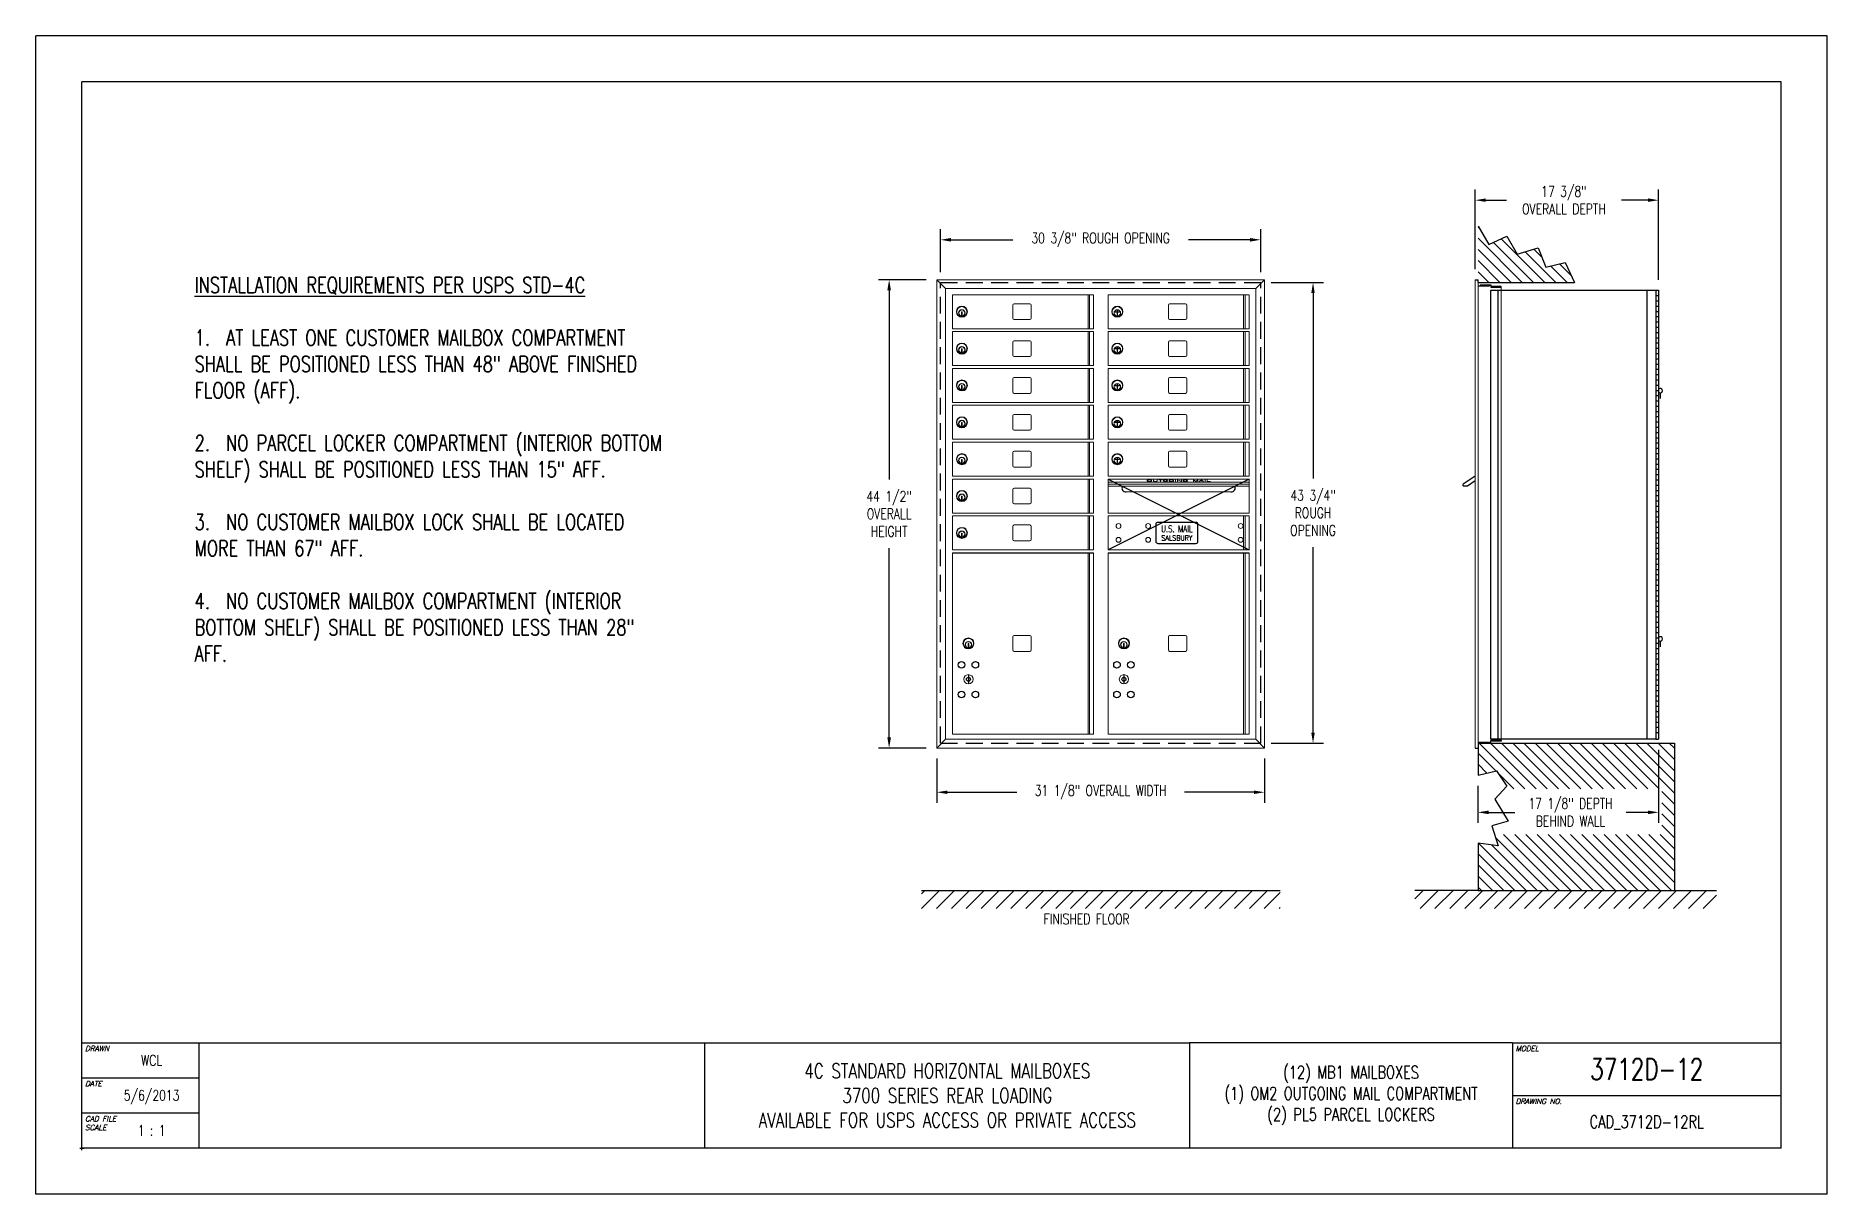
# Model space of a CAD drawing. Header units: inches. Extents: x 0 to 170, y 0 to 110.
import ezdxf
from ezdxf.enums import TextEntityAlignment as Align

# ---------------------------------------------------------------- set-up
doc = ezdxf.new("R2010")
doc.units = ezdxf.units.IN
doc.header["$MEASUREMENT"] = 0
doc.header["$PDMODE"] = 2
doc.header["$PDSIZE"] = 0.2
doc.linetypes.add('HIDDEN', pattern=[0.075, 0.05, -0.025])
doc.styles.add('Simplex Italic', font='SIMPLEX.shx', dxfattribs={"oblique": 15, "height": 3})
doc.styles.add('SQUASHED', font='simplex.shx', dxfattribs={"width": 4})
doc.styles.get("Standard").update_dxf_attribs({"font": 'simplex.shx', "width": 0.75})
doc.dimstyles.get("Standard").update_dxf_attribs({"dimtxt": 1, "dimasz": 1, "dimexe": 1, "dimexo": 1, "dimgap": 1, "dimtad": 0, "dimtih": 1, "dimtoh": 1, "dimdec": 3, "dimzin": 0, "dimdsep": 46, "dimlunit": 5, "dimtxsty": 'Standard', "dimcen": 0, "dimadec": 0, "dimazin": 0, "dimtfac": 1, "dimtdec": 3, "dimtofl": 0, "dimtmove": 0, "dimatfit": 3, "dimfxl": 1, "dimfrac": 2, "dimtolj": 1, "dimtzin": 0, "dimarcsym": 0})

# ---------------------------------------------------------------- blocks, each defined once
blk = doc.blocks.new('*D7')
at = {"color": 0, "lineweight": -2, "transparency": 16777216}
for p, q in [((136.6, 87.84), (136.6, 95.39)), ((154, 86.83), (154, 95.39)), ((137.6, 94.39), (139.56, 94.39)), ((153, 94.39), (150.49, 94.39))]:
    blk.add_line(p, q, dxfattribs=at)
at = {"color": 0, "lineweight": -3, "transparency": 16777216}
for points in [[(137.6, 94.56), (137.6, 94.23), (136.6, 94.39)], [(153, 94.56), (153, 94.23), (154, 94.39)]]:
    blk.add_solid(points, dxfattribs=at)
at = {"layer": 'Defpoints', "color": 0, "lineweight": -3, "transparency": 16777216}
for p in [(154, 94.39), (136.6, 86.84), (154, 85.83)]:
    blk.add_point(p, dxfattribs=at)
at = {"color": 0, "lineweight": -3, "transparency": 16777216, "insert": (145.02, 94.39), "char_height": 1, "attachment_point": 5}
blk.add_mtext('\\A1;17 3/8"\\POVERALL DEPTH', dxfattribs=at)
blk = doc.blocks.new('*D8')
at = {"color": 0, "lineweight": -2, "transparency": 16777216}
for p, q in [((154, 42.2), (154, 35.26)), ((136.86, 38.78), (136.86, 35.26)), ((137.86, 36.26), (140.36, 36.26)), ((153, 36.26), (150.93, 36.26))]:
    blk.add_line(p, q, dxfattribs=at)
at = {"color": 0, "lineweight": -3, "transparency": 16777216}
for points in [[(137.86, 36.43), (137.86, 36.09), (136.86, 36.26)], [(153, 36.43), (153, 36.09), (154, 36.26)]]:
    blk.add_solid(points, dxfattribs=at)
at = {"layer": 'Defpoints', "color": 0, "lineweight": -3, "transparency": 16777216}
for p in [(154, 43.2), (136.86, 39.78), (154, 36.26)]:
    blk.add_point(p, dxfattribs=at)
at = {"color": 0, "lineweight": -3, "transparency": 16777216, "insert": (145.64, 36.26), "char_height": 1, "attachment_point": 5}
blk.add_mtext('\\A1;17 1/8" DEPTH\\PBEHIND WALL', dxfattribs=at)
blk = doc.blocks.new('*D9')
at = {"color": 0, "lineweight": -2, "transparency": 16777216}
for p, q in [((84.5, 86.84), (79.98, 86.84)), ((80.98, 85.84), (80.98, 67.86)), ((80.98, 43.37), (80.98, 61.34)), ((84.5, 42.37), (79.98, 42.37))]:
    blk.add_line(p, q, dxfattribs=at)
at = {"color": 0, "lineweight": -3, "transparency": 16777216}
for points in [[(80.81, 85.84), (81.15, 85.84), (80.98, 86.84)], [(80.81, 43.37), (81.15, 43.37), (80.98, 42.37)]]:
    blk.add_solid(points, dxfattribs=at)
at = {"layer": 'Defpoints', "color": 0, "lineweight": -3, "transparency": 16777216}
for p in [(85.5, 86.84), (80.98, 42.37), (85.5, 42.37)]:
    blk.add_point(p, dxfattribs=at)
at = {"color": 0, "lineweight": -3, "transparency": 16777216, "insert": (80.98, 64.6), "char_height": 1, "attachment_point": 5}
blk.add_mtext('\\A1;44 1/2"\\POVERALL\\PHEIGHT', dxfattribs=at)
blk = doc.blocks.new('*D10')
at = {"color": 0, "lineweight": -2, "transparency": 16777216}
for p, q in [((85.5, 41.37), (85.5, 37.17)), ((116.6, 41.37), (116.6, 37.17)), ((86.5, 38.17), (93.11, 38.17)), ((115.6, 38.17), (109, 38.17))]:
    blk.add_line(p, q, dxfattribs=at)
at = {"color": 0, "lineweight": -3, "transparency": 16777216}
for points in [[(86.5, 38.33), (86.5, 38), (85.5, 38.17)], [(115.6, 38.33), (115.6, 38), (116.6, 38.17)]]:
    blk.add_solid(points, dxfattribs=at)
at = {"layer": 'Defpoints', "color": 0, "lineweight": -3, "transparency": 16777216}
for p in [(85.5, 42.37), (116.6, 42.37), (116.6, 38.17)]:
    blk.add_point(p, dxfattribs=at)
at = {"color": 0, "lineweight": -3, "transparency": 16777216, "insert": (101.05, 38.17), "char_height": 1, "attachment_point": 5}
blk.add_mtext('\\A1;31 1/8" OVERALL WIDTH', dxfattribs=at)
blk = doc.blocks.new('*D11')
at = {"color": 0, "lineweight": -2, "transparency": 16777216}
for p, q in [((85.86, 87.57), (85.86, 91.63)), ((86.86, 90.63), (92.71, 90.63)), ((115.24, 90.63), (109.39, 90.63)), ((116.24, 87.57), (116.24, 91.63))]:
    blk.add_line(p, q, dxfattribs=at)
at = {"color": 0, "lineweight": -3, "transparency": 16777216}
for points in [[(86.86, 90.8), (86.86, 90.46), (85.86, 90.63)], [(115.24, 90.8), (115.24, 90.46), (116.24, 90.63)]]:
    blk.add_solid(points, dxfattribs=at)
at = {"layer": 'Defpoints', "color": 0, "lineweight": -3, "transparency": 16777216}
for p in [(116.24, 90.63), (85.86, 86.57), (116.24, 86.57)]:
    blk.add_point(p, dxfattribs=at)
at = {"color": 0, "lineweight": -3, "transparency": 16777216, "insert": (101.05, 90.63), "char_height": 1, "attachment_point": 5}
blk.add_mtext('\\A1;30 3/8" ROUGH OPENING', dxfattribs=at)
blk = doc.blocks.new('*D12')
at = {"color": 0, "lineweight": -2, "transparency": 16777216}
for p, q in [((117.24, 86.57), (122.21, 86.57)), ((121.21, 85.57), (121.21, 67.96)), ((121.21, 43.82), (121.21, 61.44)), ((117.24, 42.82), (122.21, 42.82))]:
    blk.add_line(p, q, dxfattribs=at)
at = {"color": 0, "lineweight": -3, "transparency": 16777216}
for points in [[(121.04, 85.57), (121.37, 85.57), (121.21, 86.57)], [(121.04, 43.82), (121.37, 43.82), (121.21, 42.82)]]:
    blk.add_solid(points, dxfattribs=at)
at = {"layer": 'Defpoints', "color": 0, "lineweight": -3, "transparency": 16777216}
for p in [(116.24, 86.57), (116.24, 42.82), (121.21, 42.82)]:
    blk.add_point(p, dxfattribs=at)
at = {"color": 0, "lineweight": -3, "transparency": 16777216, "insert": (121.21, 64.7), "char_height": 1, "attachment_point": 5}
blk.add_mtext('\\A1;43 3/4"\\PROUGH\\POPENING', dxfattribs=at)

msp = doc.modelspace()

# ---------------------------------------------------------------- hatches: boundary and pattern name
at = {"lineweight": -3}
h = msp.add_hatch(dxfattribs=at)
h.set_pattern_fill('ANSI31', color=256, scale=6, angle=90, style=0)
h.set_pattern_definition([(135, (-1592.3547, -325.7179), (-0.5303301, -0.5303301), [])])
h.paths.add_polyline_path([(140.5763, 89.2616), (139.6144, 90.963), (137.8756, 90.1863), (136.865, 91.9246), (136.865, 86.5737), (146.0074, 86.5737), (145.1267, 88.4849), (143.3139, 88.041), (142.574, 89.8534)])
h = msp.add_hatch(dxfattribs=at)
h.set_pattern_fill('ANSI31', color=256, scale=6, angle=90, style=0)
h.set_pattern_definition([(135, (-1592.3547, -315.2179), (-0.5303301, -0.5303301), [])])
h.paths.add_polyline_path([(136.865, 42.8237), (136.865, 42.3667), (136.865, 39.7832), (138.6064, 40.2177), (139.606, 38.739), (139.3722, 38.4891), (154.3008, 38.4891), (154.3008, 34.1512), (138.4392, 34.1512), (138.7877, 33.0885), (136.865, 33.3452), (136.865, 28.8337), (155.5, 28.8337), (155.5, 42.8237)])
h = msp.add_hatch(dxfattribs=at)
h.set_pattern_fill('ANSI31', scale=8, style=0)
h.set_pattern_definition([(45, (-1411.8278, -183.2414), (-0.7071068, 0.7071068), [])])
h.paths.add_polyline_path([(118.1, 27.1233), (118.1, 28.8337), (84.0404, 28.8337), (84.0404, 27.1233)])
h = msp.add_hatch(dxfattribs=at)
h.set_pattern_fill('ANSI31', scale=8, style=0)
h.set_pattern_definition([(45, (-1425.3278, -183.2414), (-0.7071068, 0.7071068), [])])
h.paths.add_polyline_path([(130.865, 28.8337), (130.865, 27.1233), (159.5, 27.1233), (159.5, 28.8337), (153.5, 28.8337), (136.865, 28.8337)])

# ---------------------------------------------------------------- linework, layer by layer
at = {"color": 7}
for p, q in [((170, 110), (0, 110)), ((0, 0), (0, 110)), ((170, 0), (170, 110)), ((165.625, 105.625), (4.375, 105.625)), ((4.375, 4.375), (4.375, 105.625)), ((165.625, 4.375), (165.625, 105.625)), ((15.505, 4.375), (15.505, 14.375)), ((63.5, 4.375), (63.5, 14.375)), ((4.375, 11.045), (15.505, 11.045)), ((140.125, 9.375), (165.625, 9.375)), ((4.375, 7.715), (15.505, 7.715)), ((165.625, 4.375), (4.375, 4.375)), ((170, 0), (0, 0))]:
    msp.add_line(p, q, dxfattribs=at)
at = {"color": 7, "lineweight": -3}
for p, q in [((136.865, 91.9246), (137.8756, 90.1863)), ((137.8756, 90.1863), (139.6144, 90.963)), ((139.6144, 90.963), (140.5763, 89.2616)), ((140.5763, 89.2616), (142.574, 89.8534)), ((142.574, 89.8534), (143.3139, 88.041)), ((143.3139, 88.041), (145.1267, 88.4849)), ((145.1267, 88.4849), (146.0074, 86.5737)), ((136.6, 86.8367), (136.865, 86.8367)), ((136.865, 86.5737), (136.865, 86.8367)), ((136.865, 86.5737), (146.0074, 86.5737)), ((136.865, 86.2687), (137.95, 86.2687)), ((137.07, 86.3327), (137.07, 86.2687)), ((137.93, 86.3327), (137.07, 86.3327)), ((137.93, 86.2687), (137.93, 86.3327)), ((137.95, 86.3367), (138.07, 86.3367)), ((137.95, 86.3367), (137.95, 86.2687)), ((138.07, 86.3367), (138.07, 86.1247)), ((138.07, 86.1247), (139.07, 86.1247)), ((138.07, 86.1247), (139.07, 86.1247)), ((138.07, 43.1987), (138.07, 85.8337)), ((138.07, 85.8337), (153.75, 85.8337)), ((139.05, 86.1887), (138.19, 86.1887)), ((138.19, 86.1887), (138.19, 86.1247)), ((138.77, 43.1987), (138.77, 85.8337)), ((139.05, 86.1247), (139.05, 86.1887)), ((152.875, 85.8337), (152.875, 43.1987)), ((153.75, 85.8337), (153.75, 43.1987)), ((153.75, 85.8337), (153.75, 43.1987)), ((154, 85.8337), (154, 43.1987)), ((136.865, 42.9347), (137.95, 42.9347)), ((136.865, 42.8237), (155.5, 42.8237)), ((136.865, 42.8237), (136.865, 39.7832)), ((137.07, 42.8707), (137.07, 42.9347)), ((137.93, 42.8707), (137.07, 42.8707)), ((137.93, 42.9347), (137.93, 42.8707)), ((137.95, 42.8667), (137.95, 42.9347)), ((137.95, 42.8667), (138.07, 42.8667)), ((153.75, 43.1987), (138.07, 43.1987)), ((138.07, 43.1987), (139.07, 43.1987)), ((138.07, 42.8667), (138.07, 43.0787)), ((138.07, 43.0787), (139.07, 43.0787)), ((138.19, 43.0147), (138.19, 43.0787)), ((139.05, 43.0147), (138.19, 43.0147)), ((139.05, 43.0787), (139.05, 43.0147)), ((155.5, 42.8237), (155.5, 28.8337)), ((136.6, 42.3667), (136.865, 42.3667)), ((136.865, 33.3452), (136.865, 28.8337)), ((84.0404, 28.8337), (118.1, 28.8337)), ((136.865, 28.8337), (130.865, 28.8337)), ((136.865, 28.8337), (155.5, 28.8337)), ((155.5, 28.8337), (159.5, 28.8337))]:
    msp.add_line(p, q, dxfattribs=at)
at = {"color": 7, "linetype": 'Continuous', "lineweight": 15}
for p, q in [((85.504, 86.8367), (116.6, 86.8367)), ((85.504, 42.3667), (85.504, 86.8367)), ((85.504, 86.8367), (116.6, 86.8367)), ((85.504, 86.8367), (86.336, 86.0047)), ((116.6, 86.8367), (115.768, 86.0047)), ((116.6, 86.8367), (116.6, 42.3667)), ((136.6, 86.8367), (136.6, 42.3667)), ((136.865, 86.8367), (136.865, 42.3667)), ((86.336, 43.1987), (86.336, 86.0047)), ((86.336, 86.0047), (115.768, 86.0047)), ((87.007, 85.4137), (100.382, 85.4137)), ((87.007, 85.4137), (87.007, 82.1837)), ((99.8632, 85.4137), (99.8632, 82.1837)), ((100.004, 85.4137), (100.004, 82.1837)), ((100.382, 82.1837), (100.382, 85.4137)), ((101.761, 85.4137), (115.136, 85.4137)), ((101.761, 85.4137), (101.761, 82.1837)), ((114.6172, 85.4137), (114.6172, 82.1837)), ((114.758, 85.4137), (114.758, 82.1837)), ((115.136, 82.1837), (115.136, 85.4137)), ((115.768, 86.0047), (115.768, 43.1987)), ((139.07, 86.1247), (139.07, 43.0787)), ((87.852, 83.7787), (87.852, 83.4787)), ((87.912, 83.7787), (87.852, 83.7787)), ((87.852, 83.4787), (87.912, 83.4787)), ((87.912, 83.4787), (87.912, 83.7787)), ((92.722, 84.4237), (92.722, 83.1737)), ((94.347, 84.5487), (92.847, 84.5487)), ((94.472, 83.1737), (94.472, 84.4237)), ((102.606, 83.7787), (102.606, 83.4787)), ((102.666, 83.7787), (102.606, 83.7787)), ((102.606, 83.4787), (102.666, 83.4787)), ((102.666, 83.4787), (102.666, 83.7787)), ((107.476, 84.4237), (107.476, 83.1737)), ((109.101, 84.5487), (107.601, 84.5487)), ((109.226, 83.1737), (109.226, 84.4237)), ((87.007, 82.1837), (100.382, 82.1837)), ((87.007, 81.9137), (87.007, 78.6837)), ((87.007, 81.9137), (100.382, 81.9137)), ((92.847, 83.0487), (94.347, 83.0487)), ((99.8632, 81.9137), (99.8632, 78.6837)), ((100.004, 81.9137), (100.004, 78.6837)), ((100.382, 78.6837), (100.382, 81.9137)), ((101.761, 82.1837), (115.136, 82.1837)), ((101.761, 81.9137), (101.761, 78.6837)), ((101.761, 81.9137), (115.136, 81.9137)), ((107.601, 83.0487), (109.101, 83.0487)), ((114.6172, 81.9137), (114.6172, 78.6837)), ((114.758, 81.9137), (114.758, 78.6837)), ((115.136, 78.6837), (115.136, 81.9137)), ((87.912, 80.2787), (87.852, 80.2787)), ((87.852, 80.2787), (87.852, 79.9787)), ((87.852, 79.9787), (87.912, 79.9787)), ((87.912, 79.9787), (87.912, 80.2787)), ((92.722, 80.9237), (92.722, 79.6737)), ((94.347, 81.0487), (92.847, 81.0487)), ((94.472, 79.6737), (94.472, 80.9237)), ((102.666, 80.2787), (102.606, 80.2787)), ((102.606, 80.2787), (102.606, 79.9787)), ((102.606, 79.9787), (102.666, 79.9787)), ((102.666, 79.9787), (102.666, 80.2787)), ((107.476, 80.9237), (107.476, 79.6737)), ((109.101, 81.0487), (107.601, 81.0487)), ((109.226, 79.6737), (109.226, 80.9237)), ((87.007, 78.6837), (100.382, 78.6837)), ((87.007, 78.4137), (100.382, 78.4137)), ((87.007, 78.4137), (87.007, 75.1837)), ((92.847, 79.5487), (94.347, 79.5487)), ((99.8632, 78.4137), (99.8632, 75.1837)), ((100.004, 78.4137), (100.004, 75.1837)), ((100.382, 75.1837), (100.382, 78.4137)), ((101.761, 78.6837), (115.136, 78.6837)), ((101.761, 78.4137), (115.136, 78.4137)), ((101.761, 78.4137), (101.761, 75.1837)), ((107.601, 79.5487), (109.101, 79.5487)), ((114.6172, 78.4137), (114.6172, 75.1837)), ((114.758, 78.4137), (114.758, 75.1837)), ((115.136, 75.1837), (115.136, 78.4137)), ((87.852, 76.7787), (87.852, 76.4787)), ((87.912, 76.7787), (87.852, 76.7787)), ((87.912, 76.4787), (87.912, 76.7787)), ((92.722, 77.4237), (92.722, 76.1737)), ((94.347, 77.5487), (92.847, 77.5487)), ((94.472, 76.1737), (94.472, 77.4237)), ((102.606, 76.7787), (102.606, 76.4787)), ((102.666, 76.7787), (102.606, 76.7787)), ((102.666, 76.4787), (102.666, 76.7787)), ((107.476, 77.4237), (107.476, 76.1737)), ((109.101, 77.5487), (107.601, 77.5487)), ((109.226, 76.1737), (109.226, 77.4237)), ((87.007, 75.1837), (100.382, 75.1837)), ((87.007, 74.9137), (100.382, 74.9137)), ((87.007, 74.9137), (87.007, 71.6837)), ((87.852, 76.4787), (87.912, 76.4787)), ((92.847, 76.0487), (94.347, 76.0487)), ((99.8632, 74.9137), (99.8632, 71.6837)), ((100.004, 74.9137), (100.004, 71.6837)), ((100.382, 71.6837), (100.382, 74.9137)), ((101.761, 75.1837), (115.136, 75.1837)), ((101.761, 74.9137), (101.761, 71.6837)), ((101.761, 74.9137), (115.136, 74.9137)), ((102.606, 76.4787), (102.666, 76.4787)), ((107.601, 76.0487), (109.101, 76.0487)), ((114.6172, 74.9137), (114.6172, 71.6837)), ((114.758, 74.9137), (114.758, 71.6837)), ((115.136, 71.6837), (115.136, 74.9137)), ((87.852, 73.2787), (87.852, 72.9787)), ((87.912, 73.2787), (87.852, 73.2787)), ((87.912, 72.9787), (87.912, 73.2787)), ((92.722, 73.9237), (92.722, 72.6737)), ((94.347, 74.0487), (92.847, 74.0487)), ((94.472, 72.6737), (94.472, 73.9237)), ((102.666, 73.2787), (102.606, 73.2787)), ((102.606, 73.2787), (102.606, 72.9787)), ((102.666, 72.9787), (102.666, 73.2787)), ((107.476, 73.9237), (107.476, 72.6737)), ((109.101, 74.0487), (107.601, 74.0487)), ((109.226, 72.6737), (109.226, 73.9237)), ((87.007, 71.6837), (100.382, 71.6837)), ((87.007, 71.4137), (87.007, 68.1837)), ((87.007, 71.4137), (100.382, 71.4137)), ((87.852, 72.9787), (87.912, 72.9787)), ((92.847, 72.5487), (94.347, 72.5487)), ((99.8632, 71.4137), (99.8632, 68.1837)), ((100.004, 71.4137), (100.004, 68.1837)), ((100.382, 68.1837), (100.382, 71.4137)), ((101.761, 71.6837), (115.136, 71.6837)), ((101.761, 71.4137), (115.136, 71.4137)), ((101.761, 71.4137), (101.761, 68.1837)), ((102.606, 72.9787), (102.666, 72.9787)), ((107.601, 72.5487), (109.101, 72.5487)), ((114.6172, 71.4137), (114.6172, 68.1837)), ((114.758, 71.4137), (114.758, 68.1837)), ((115.136, 68.1837), (115.136, 71.4137)), ((87.912, 69.7787), (87.852, 69.7787)), ((87.852, 69.7787), (87.852, 69.4787)), ((87.912, 69.4787), (87.912, 69.7787)), ((92.722, 70.4237), (92.722, 69.1737)), ((94.347, 70.5487), (92.847, 70.5487)), ((94.472, 69.1737), (94.472, 70.4237)), ((102.606, 69.7787), (102.606, 69.4787)), ((102.666, 69.7787), (102.606, 69.7787)), ((102.666, 69.4787), (102.666, 69.7787)), ((107.476, 70.4237), (107.476, 69.1737)), ((109.101, 70.5487), (107.601, 70.5487)), ((109.226, 69.1737), (109.226, 70.4237)), ((87.007, 68.1837), (100.382, 68.1837)), ((87.852, 69.4787), (87.912, 69.4787)), ((92.847, 69.0487), (94.347, 69.0487)), ((101.761, 68.1837), (115.136, 68.1837)), ((102.606, 69.4787), (102.666, 69.4787)), ((107.601, 69.0487), (109.101, 69.0487)), ((87.007, 67.9137), (87.007, 64.6837)), ((87.007, 67.9137), (100.382, 67.9137)), ((92.722, 66.9237), (92.722, 65.6737)), ((94.347, 67.0487), (92.847, 67.0487)), ((94.472, 65.6737), (94.472, 66.9237)), ((99.8632, 67.9137), (99.8632, 64.6837)), ((100.004, 67.9137), (100.004, 64.6837)), ((100.382, 64.6837), (100.382, 67.9137)), ((101.761, 67.9137), (101.761, 64.6837)), ((115.136, 64.6837), (115.136, 67.9137)), ((87.007, 64.6837), (100.382, 64.6837)), ((87.912, 66.2787), (87.852, 66.2787)), ((87.852, 66.2787), (87.852, 65.9787)), ((87.852, 65.9787), (87.912, 65.9787)), ((87.912, 65.9787), (87.912, 66.2787)), ((92.847, 65.5487), (94.347, 65.5487)), ((87.007, 64.4137), (100.382, 64.4137)), ((87.007, 64.4137), (87.007, 61.1837)), ((92.722, 63.4237), (92.722, 62.1737)), ((94.347, 63.5487), (92.847, 63.5487)), ((94.472, 62.1737), (94.472, 63.4237)), ((99.8632, 64.4137), (99.8632, 61.1837)), ((100.004, 64.4137), (100.004, 61.1837)), ((100.382, 61.1837), (100.382, 64.4137)), ((101.761, 64.4137), (115.136, 64.4137)), ((101.761, 64.4137), (101.761, 61.1837)), ((114.6172, 64.4137), (114.6172, 61.1837)), ((114.758, 64.4137), (114.758, 61.1837)), ((115.136, 61.1837), (115.136, 64.4137)), ((87.852, 62.7787), (87.852, 62.4787)), ((87.912, 62.7787), (87.852, 62.7787)), ((87.852, 62.4787), (87.912, 62.4787)), ((87.912, 62.4787), (87.912, 62.7787)), ((92.847, 62.0487), (94.347, 62.0487)), ((87.007, 61.1837), (100.382, 61.1837)), ((87.007, 60.9137), (87.007, 43.6837)), ((99.8632, 60.9137), (99.8632, 43.6837)), ((100.004, 60.9137), (100.004, 43.6837)), ((100.382, 43.6837), (100.382, 60.9137)), ((101.761, 61.1837), (115.136, 61.1837)), ((101.761, 60.9137), (101.761, 43.6837)), ((114.6172, 60.9137), (114.6172, 43.6837)), ((114.758, 60.9137), (114.758, 43.6837)), ((115.136, 43.6837), (115.136, 60.9137)), ((92.722, 52.9237), (92.722, 51.6737)), ((94.347, 53.0487), (92.847, 53.0487)), ((94.472, 51.6737), (94.472, 52.9237)), ((107.476, 52.9237), (107.476, 51.6737)), ((109.101, 53.0487), (107.601, 53.0487)), ((109.226, 51.6737), (109.226, 52.9237)), ((88.537, 52.2787), (88.477, 52.2787)), ((88.477, 52.2787), (88.477, 51.9787)), ((88.477, 51.9787), (88.537, 51.9787)), ((88.537, 51.9787), (88.537, 52.2787)), ((92.847, 51.5487), (94.347, 51.5487)), ((103.231, 52.2787), (103.231, 51.9787)), ((103.291, 52.2787), (103.231, 52.2787)), ((103.231, 51.9787), (103.291, 51.9787)), ((103.291, 51.9787), (103.291, 52.2787)), ((107.601, 51.5487), (109.101, 51.5487)), ((85.504, 42.3667), (86.336, 43.1987)), ((115.768, 43.1987), (86.336, 43.1987)), ((87.007, 43.6837), (100.382, 43.6837)), ((101.761, 43.6837), (115.136, 43.6837)), ((116.6, 42.3667), (115.768, 43.1987)), ((116.6, 42.3667), (85.504, 42.3667))]:
    msp.add_line(p, q, dxfattribs=at)
at = {"color": 7, "linetype": 'HIDDEN', "lineweight": -3, "ltscale": 32}
for p, q in [((85.8645, 86.5737), (116.2395, 86.5737)), ((85.8645, 42.8237), (85.8645, 86.5737)), ((116.2395, 42.8237), (116.2395, 86.5737)), ((85.8645, 42.8237), (116.2395, 42.8237))]:
    msp.add_line(p, q, dxfattribs=at)
at = {"lineweight": -3}
for p, q in [((153.75, 85.8337), (154, 85.8337)), ((153.75, 85.3337), (154, 85.3337)), ((153.75, 84.8337), (154, 84.8337)), ((153.75, 84.3337), (154, 84.3337)), ((153.75, 83.8337), (154, 83.8337)), ((153.75, 83.3337), (154, 83.3337)), ((153.75, 82.8337), (154, 82.8337)), ((153.75, 82.3337), (154, 82.3337)), ((153.75, 81.8337), (154, 81.8337)), ((153.75, 81.3337), (154, 81.3337)), ((153.75, 80.8337), (154, 80.8337)), ((153.75, 80.3337), (154, 80.3337)), ((153.75, 79.8337), (154, 79.8337)), ((153.75, 79.3337), (154, 79.3337)), ((153.75, 78.8337), (154, 78.8337)), ((153.75, 78.3337), (154, 78.3337)), ((153.75, 77.8337), (154, 77.8337)), ((153.75, 77.3337), (154, 77.3337)), ((153.75, 76.8337), (154, 76.8337)), ((153.75, 76.3337), (154, 76.3337)), ((153.75, 75.8337), (154, 75.8337)), ((153.75, 75.3337), (154, 75.3337)), ((153.75, 74.8337), (154, 74.8337)), ((154.16, 76.0912), (154.16, 75.5612)), ((153.75, 74.3337), (154, 74.3337)), ((153.75, 73.8337), (154, 73.8337)), ((153.75, 73.3337), (154, 73.3337)), ((153.75, 72.8337), (154, 72.8337)), ((153.75, 72.3337), (154, 72.3337)), ((153.75, 71.8337), (154, 71.8337)), ((153.75, 71.3337), (154, 71.3337)), ((153.75, 70.8337), (154, 70.8337)), ((153.75, 70.3337), (154, 70.3337)), ((153.75, 69.8337), (154, 69.8337)), ((136.6, 68.1837), (135.4521, 67.4083)), ((153.75, 69.3337), (154, 69.3337)), ((153.75, 68.8337), (154, 68.8337)), ((153.75, 68.3337), (154, 68.3337)), ((101.761, 67.9137), (115.136, 61.1837)), ((115.136, 67.9137), (101.761, 61.1837)), ((135.8784, 67.2437), (135.5025, 67.2437)), ((136.6, 67.7312), (135.8784, 67.2437)), ((153.75, 67.8337), (154, 67.8337)), ((153.75, 67.3337), (154, 67.3337)), ((153.75, 66.8337), (154, 66.8337)), ((153.75, 66.3337), (154, 66.3337)), ((153.75, 65.8337), (154, 65.8337)), ((153.75, 65.3337), (154, 65.3337)), ((153.75, 64.8337), (154, 64.8337)), ((106.289, 63.5987), (106.289, 61.9987)), ((110.089, 63.7987), (106.489, 63.7987)), ((110.289, 61.9987), (110.289, 63.5987)), ((153.75, 64.3337), (154, 64.3337)), ((153.75, 63.8337), (154, 63.8337)), ((153.75, 63.3337), (154, 63.3337)), ((106.489, 61.7987), (110.089, 61.7987)), ((153.75, 62.8337), (154, 62.8337)), ((153.75, 62.3337), (154, 62.3337)), ((153.75, 61.8337), (154, 61.8337)), ((153.75, 61.3337), (154, 61.3337)), ((87.007, 60.9137), (100.382, 60.9137)), ((101.761, 60.9137), (115.136, 60.9137)), ((153.75, 60.8337), (154, 60.8337)), ((153.75, 60.3337), (154, 60.3337)), ((153.75, 59.8337), (154, 59.8337)), ((153.75, 59.3337), (154, 59.3337)), ((153.75, 58.8337), (154, 58.8337)), ((153.75, 58.3337), (154, 58.3337)), ((153.75, 57.8337), (154, 57.8337)), ((153.75, 57.3337), (154, 57.3337)), ((153.75, 56.8337), (154, 56.8337)), ((153.75, 56.3337), (154, 56.3337)), ((153.75, 55.8337), (154, 55.8337)), ((153.75, 55.3337), (154, 55.3337)), ((153.75, 54.8337), (154, 54.8337)), ((153.75, 54.3337), (154, 54.3337)), ((153.75, 53.8337), (154, 53.8337)), ((153.75, 53.3337), (154, 53.3337)), ((153.75, 52.8337), (154, 52.8337)), ((153.75, 52.3337), (154, 52.3337)), ((153.75, 51.8337), (154, 51.8337)), ((153.75, 51.3337), (154, 51.3337)), ((154.16, 52.5212), (154.16, 51.9912)), ((88.507, 49.3362), (88.507, 48.4612)), ((103.261, 49.3362), (103.261, 48.4612)), ((153.75, 50.8337), (154, 50.8337)), ((153.75, 50.3337), (154, 50.3337)), ((153.75, 49.8337), (154, 49.8337)), ((153.75, 49.3337), (154, 49.3337)), ((153.75, 48.8337), (154, 48.8337)), ((153.75, 48.3337), (154, 48.3337)), ((153.75, 47.8337), (154, 47.8337)), ((153.75, 47.3337), (154, 47.3337)), ((153.75, 46.8337), (154, 46.8337)), ((153.75, 46.3337), (154, 46.3337)), ((153.75, 45.8337), (154, 45.8337)), ((153.75, 45.3337), (154, 45.3337)), ((153.75, 44.8337), (154, 44.8337)), ((153.75, 44.3337), (154, 44.3337)), ((153.75, 43.8337), (154, 43.8337)), ((153.75, 43.1987), (154, 43.1987)), ((136.865, 39.7832), (138.6064, 40.2177)), ((138.6064, 40.2177), (139.606, 38.739)), ((139.606, 38.739), (138.4465, 37.5001)), ((138.4465, 37.5001), (139.7259, 35.422)), ((139.7259, 35.422), (138.1666, 34.9824)), ((138.1666, 34.9824), (138.7877, 33.0885)), ((138.7877, 33.0885), (136.865, 33.3452)), ((4.375, 14.375), (15.505, 14.375)), ((15.505, 14.375), (63.5, 14.375)), ((63.5, 14.375), (109.5, 14.375)), ((109.5, 14.375), (109.5, 4.375)), ((140.125, 14.375), (109.5, 14.375)), ((140.125, 14.375), (140.125, 4.375)), ((140.125, 14.375), (165.625, 14.375))]:
    msp.add_line(p, q, dxfattribs=at)
at = {"linetype": 'Continuous', "lineweight": 15}
for p, q in [((101.761, 67.9137), (115.136, 67.9137)), ((101.761, 67.6137), (115.1362, 67.6137)), ((101.761, 67.4237), (115.1362, 67.4237)), ((101.761, 67.2437), (115.1362, 67.2437)), ((103.4637, 66.6837), (113.4337, 66.6837)), ((101.761, 64.6837), (115.136, 64.6837))]:
    msp.add_line(p, q, dxfattribs=at)
at = {"color": 7, "linetype": 'Continuous', "lineweight": 15, "extrusion": (1.83338e-14, 6.74315e-15, -1)}
for centre, radius in [((-87.882, 83.7987), 0.525), ((-87.882, 83.7987), 0.485), ((-87.882, 83.6787), 0.3), ((-87.882, 80.2987), 0.525), ((-87.882, 80.2987), 0.485), ((-87.882, 80.1787), 0.3), ((-87.882, 76.7987), 0.525), ((-87.882, 76.7987), 0.485), ((-87.882, 76.6787), 0.3), ((-87.882, 73.2987), 0.525), ((-87.882, 73.2987), 0.485), ((-87.882, 73.1787), 0.3), ((-87.882, 69.7987), 0.525), ((-87.882, 69.7987), 0.485), ((-87.882, 69.6787), 0.3), ((-87.882, 66.2987), 0.525), ((-87.882, 66.2987), 0.485), ((-87.882, 66.1787), 0.3), ((-87.882, 62.7987), 0.525), ((-87.882, 62.7987), 0.485), ((-87.882, 62.6787), 0.3)]:
    msp.add_circle(centre, radius, dxfattribs=at)
at = {"color": 7, "linetype": 'Continuous', "lineweight": 15}
for centre, radius in [((87.882, 83.6787), 0.31), ((87.882, 83.6787), 0.285), ((102.636, 83.6787), 0.31), ((102.636, 83.6787), 0.285), ((87.882, 80.1787), 0.31), ((87.882, 80.1787), 0.285), ((102.636, 80.1787), 0.31), ((102.636, 80.1787), 0.285), ((87.882, 76.6787), 0.31), ((87.882, 76.6787), 0.285), ((102.636, 76.6787), 0.31), ((102.636, 76.6787), 0.285), ((87.882, 73.1787), 0.31), ((87.882, 73.1787), 0.285), ((102.636, 73.1787), 0.31), ((102.636, 73.1787), 0.285), ((87.882, 69.6787), 0.31), ((87.882, 69.6787), 0.285), ((102.636, 69.6787), 0.31), ((102.636, 69.6787), 0.285), ((87.882, 66.1787), 0.31), ((87.882, 66.1787), 0.285), ((87.882, 62.6787), 0.31), ((87.882, 62.6787), 0.285), ((88.507, 52.1787), 0.31), ((88.507, 52.1787), 0.285), ((103.261, 52.1787), 0.31), ((103.261, 52.1787), 0.285), ((88.507, 48.8987), 0.4375), ((103.261, 48.8987), 0.4375)]:
    msp.add_circle(centre, radius, dxfattribs=at)
at = {"color": 7, "linetype": 'Continuous', "lineweight": 15, "extrusion": (5.68252e-15, 4.67765e-15, -1)}
for centre, radius in [((-102.636, 83.7987), 0.525), ((-102.636, 83.7987), 0.485), ((-102.636, 83.6787), 0.3), ((-102.636, 80.2987), 0.525), ((-102.636, 80.2987), 0.485), ((-102.636, 80.1787), 0.3), ((-102.636, 76.7987), 0.525), ((-102.636, 76.7987), 0.485), ((-102.636, 76.6787), 0.3), ((-102.636, 73.2987), 0.525), ((-102.636, 73.2987), 0.485), ((-102.636, 73.1787), 0.3), ((-102.636, 69.7987), 0.525), ((-102.636, 69.7987), 0.485), ((-102.636, 69.6787), 0.3)]:
    msp.add_circle(centre, radius, dxfattribs=at)
at = {"color": 7, "linetype": 'Continuous', "lineweight": 15, "extrusion": (1.09534e-15, 5.8752e-15, -1)}
for centre in [(-102.746, 63.4547), (-105.559, 63.4547), (-102.746, 62.1427), (-105.559, 62.1427)]:
    msp.add_circle(centre, 0.23, dxfattribs=at)
at = {"color": 7, "linetype": 'Continuous', "lineweight": 15, "extrusion": (9.67756e-16, 5.8504e-15, -1)}
for centre in [(-114.341, 63.4547), (-114.341, 62.1427)]:
    msp.add_circle(centre, 0.23, dxfattribs=at)
at = {"color": 7, "linetype": 'Continuous', "lineweight": 15, "extrusion": (5.3509e-15, 5.31746e-15, -1)}
for centre, radius in [((-88.507, 52.2987), 0.525), ((-88.507, 52.2987), 0.485), ((-103.261, 52.2987), 0.525), ((-103.261, 52.2987), 0.485), ((-88.507, 52.1787), 0.3), ((-103.261, 52.1787), 0.3)]:
    msp.add_circle(centre, radius, dxfattribs=at)
at = {"color": 7, "lineweight": -3}
for centre in [(87.8487, 50.2737), (89.1612, 50.2737), (102.6027, 50.2737), (103.9152, 50.2737), (87.8487, 47.4612), (89.1612, 47.4612), (102.6027, 47.4612), (103.9152, 47.4612)]:
    msp.add_circle(centre, 0.3125, dxfattribs=at)
at = {"lineweight": -3}
for centre in [(88.507, 48.8987), (103.261, 48.8987)]:
    msp.add_circle(centre, 0.1875, dxfattribs=at)
at = {"color": 7, "linetype": 'Continuous', "lineweight": 15}
for centre, start, end in [((92.847, 84.4237), 90, 180), ((94.347, 84.4237), 0, 90), ((107.601, 84.4237), 90, 180), ((109.101, 84.4237), 0, 90), ((92.847, 83.1737), 180, 270), ((94.347, 83.1737), 270, 360), ((107.601, 83.1737), 180, 270), ((109.101, 83.1737), 270, 360), ((92.847, 80.9237), 90, 180), ((94.347, 80.9237), 0, 90), ((107.601, 80.9237), 90, 180), ((109.101, 80.9237), 0, 90), ((92.847, 79.6737), 180, 270), ((94.347, 79.6737), 270, 360), ((107.601, 79.6737), 180, 270), ((109.101, 79.6737), 270, 360), ((92.847, 77.4237), 90, 180), ((94.347, 77.4237), 0, 90), ((107.601, 77.4237), 90, 180), ((109.101, 77.4237), 0, 90), ((92.847, 76.1737), 180, 270), ((94.347, 76.1737), 270, 360), ((107.601, 76.1737), 180, 270), ((109.101, 76.1737), 270, 360), ((92.847, 73.9237), 90, 180), ((94.347, 73.9237), 0, 90), ((107.601, 73.9237), 90, 180), ((109.101, 73.9237), 0, 90), ((92.847, 72.6737), 180, 270), ((94.347, 72.6737), 270, 360), ((107.601, 72.6737), 180, 270), ((109.101, 72.6737), 270, 360), ((92.847, 70.4237), 90, 180), ((94.347, 70.4237), 0, 90), ((107.601, 70.4237), 90, 180), ((109.101, 70.4237), 0, 90), ((92.847, 69.1737), 180, 270), ((94.347, 69.1737), 270, 360), ((107.601, 69.1737), 180, 270), ((109.101, 69.1737), 270, 360), ((92.847, 66.9237), 90, 180), ((94.347, 66.9237), 0, 90), ((92.847, 65.6737), 180, 270), ((94.347, 65.6737), 270, 360), ((92.847, 63.4237), 90, 180), ((94.347, 63.4237), 0, 90), ((92.847, 62.1737), 180, 270), ((94.347, 62.1737), 270, 360), ((92.847, 52.9237), 90, 180), ((94.347, 52.9237), 0, 90), ((107.601, 52.9237), 90, 180), ((109.101, 52.9237), 0, 90), ((92.847, 51.6737), 180, 270), ((94.347, 51.6737), 270, 360), ((107.601, 51.6737), 180, 270), ((109.101, 51.6737), 270, 360)]:
    msp.add_arc(centre, 0.125, start, end, dxfattribs=at)
at = {"lineweight": -3}
for centre, radius, start, end in [((154.16, 76.3012), 0.21, 220.367594, 139.632406), ((103.4637, 67.0737), 0.39, 154.157587, 270), ((113.4337, 67.0737), 0.39, 270, 25.842413), ((135.5025, 67.3337), 0.09, 124.040027, 270), ((106.489, 63.5987), 0.2, 90, 180), ((110.089, 63.5987), 0.2, 0, 90), ((106.489, 61.9987), 0.2, 180, 270), ((110.089, 61.9987), 0.2, 270, 0), ((154.16, 52.7312), 0.21, 220.367594, 139.632406)]:
    msp.add_arc(centre, radius, start, end, dxfattribs=at)
at = {"color": 7, "lineweight": -3}
for p in [(102.636, 83.7987), (102.636, 80.2987), (102.636, 76.7987), (102.636, 73.2987), (102.636, 69.7987)]:
    msp.add_point(p, dxfattribs=at)
at = {"lineweight": -3}
msp.add_point((4.375, 4.375), dxfattribs=at)

# ---------------------------------------------------------------- texts
at = {"color": 7, "style": 'Simplex Italic', "oblique": 15}
for s, p in [('DRAWN', (4.675, 14.075)), ('MODEL', (140.425, 14.075)), ('DATE', (4.675, 10.745)), ('DRAWING NO.', (140.425, 9.065))]:
    msp.add_text(s, height=0.5, dxfattribs=at).set_placement(p, align=Align.TOP_LEFT)
at = {"color": 7, "width": 0.75}
for s, height, p in [('WCL', 1, (10.9912, 12.71)), ('5/6/2013', 1, (10.9912, 9.385)), ('CAD_3712D-12RL', 1.2, (152.875, 6.875)), ('1 : 1', 1, (10.9912, 6.05))]:
    msp.add_text(s, height=height, dxfattribs=at).set_placement(p, align=Align.MIDDLE_CENTER)
at = {"color": 7, "insert": (15.0714, 87.0834), "char_height": 1.5, "width": 48.496496, "attachment_point": 1}
msp.add_mtext('{\\LINSTALLATION REQUIREMENTS PER USPS STD-4C}\\P\\P1.  AT LEAST ONE CUSTOMER MAILBOX COMPARTMENT SHALL BE POSITIONED LESS THAN 48" ABOVE FINISHED FLOOR (AFF).\\P\\P2.  NO PARCEL LOCKER COMPARTMENT (INTERIOR BOTTOM SHELF) SHALL BE POSITIONED LESS THAN 15" AFF.\\P\\P3.  NO CUSTOMER MAILBOX LOCK SHALL BE LOCATED MORE THAN 67" AFF.\\P\\P4.  NO CUSTOMER MAILBOX COMPARTMENT (INTERIOR BOTTOM SHELF) SHALL BE POSITIONED LESS THAN 28" AFF.', dxfattribs=at)
at = {"lineweight": -3, "insert": (108.4487, 67.7637), "char_height": 0.15, "width": 8, "attachment_point": 5, "style": 'SQUASHED'}
msp.add_mtext('OUTGOING MAIL', dxfattribs=at)
at = {"lineweight": -3, "attachment_point": 5}
for s, insert, char_height, width in [('U.S. MAIL', (108.289, 63.1828), 0.64, 5.611748), ('SALSBURY', (108.289, 62.3136), 0.5, 5.611748), ('4C STANDARD HORIZONTAL MAILBOXES\\P3700 SERIES REAR LOADING\\PAVAILABLE FOR USPS ACCESS OR PRIVATE ACCESS                                                    ', (86.5, 9.375), 1.4, 55.324242), ('(12) MB1 MAILBOXES\\P(1) OM2 OUTGOING MAIL COMPARTMENT\\P(2) PL5 PARCEL LOCKERS                                                  ', (124.8125, 9.375), 1.2, 32.585839)]:
    msp.add_mtext(s, dxfattribs=dict(at, insert=insert, char_height=char_height, width=width))
at = {"color": 7, "lineweight": -3}
for s, insert, char_height, width, attachment_point in [('FINISHED FLOOR', (95.6415, 26.6275), 1, 19.392164, 1), ('3712D-12', (152.875, 12.875), 2, 15.53206, 2)]:
    msp.add_mtext(s, dxfattribs=dict(at, insert=insert, char_height=char_height, width=width, attachment_point=attachment_point))
at = {"color": 7, "lineweight": -3, "insert": (4.675, 7.415), "char_height": 0.5, "width": 6.133886, "attachment_point": 1, "style": 'Simplex Italic'}
msp.add_mtext('CAD FILE\\PSCALE', dxfattribs=at)

# ---------------------------------------------------------------- dimensions: what is measured, and where the dimension line sits
at = {"lineweight": -3}
dim = msp.add_linear_dim(base=(154, 94.3935), p1=(136.6, 86.8367), p2=(154, 85.8337), text='<>\\POVERALL DEPTH', dimstyle='Standard', override={"dimpost": '"'}, dxfattribs=at)
dim.commit()
dim.dimension.update_dxf_attribs({"geometry": '*D7', "text_midpoint": (145.0239, 94.3935), "dimtype": 160})
at = {"color": 7, "lineweight": -3}
for base, p1, p2, text, picture, middle in [((116.2395, 90.629), (85.8645, 86.5737), (116.2395, 86.5737), '<> ROUGH OPENING', '*D11', (101.052, 90.629)), ((116.6, 38.1681), (85.504, 42.3667), (116.6, 42.3667), '<> OVERALL WIDTH', '*D10', (101.052, 38.1681))]:
    dim = msp.add_linear_dim(base=base, p1=p1, p2=p2, text=text, dimstyle='Standard', override={"dimpost": '"'}, dxfattribs=at)
    dim.commit()
    dim.dimension.update_dxf_attribs({"geometry": picture, "text_midpoint": middle})
for base, p1, p2, text, picture, middle in [((80.981, 42.3667), (85.504, 86.8367), (85.504, 42.3667), '<>\\POVERALL\\PHEIGHT', '*D9', (80.981, 64.6017)), ((121.2082, 42.8237), (116.2395, 86.5737), (116.2395, 42.8237), '<>\\PROUGH\\POPENING', '*D12', (121.2082, 64.6987))]:
    dim = msp.add_linear_dim(base=base, p1=p1, p2=p2, angle=90, text=text, dimstyle='Standard', override={"dimpost": '"'}, dxfattribs=at)
    dim.commit()
    dim.dimension.update_dxf_attribs({"geometry": picture, "text_midpoint": middle})
dim = msp.add_linear_dim(base=(154, 36.2612), p1=(136.865, 39.7832), p2=(154, 43.1987), text='<> DEPTH\\PBEHIND WALL', dimstyle='Standard', override={"dimpost": '"'}, dxfattribs=at)
dim.commit()
dim.dimension.update_dxf_attribs({"geometry": '*D8', "text_midpoint": (145.6433, 36.2612), "dimtype": 160})

doc.saveas('drawing.dxf')
